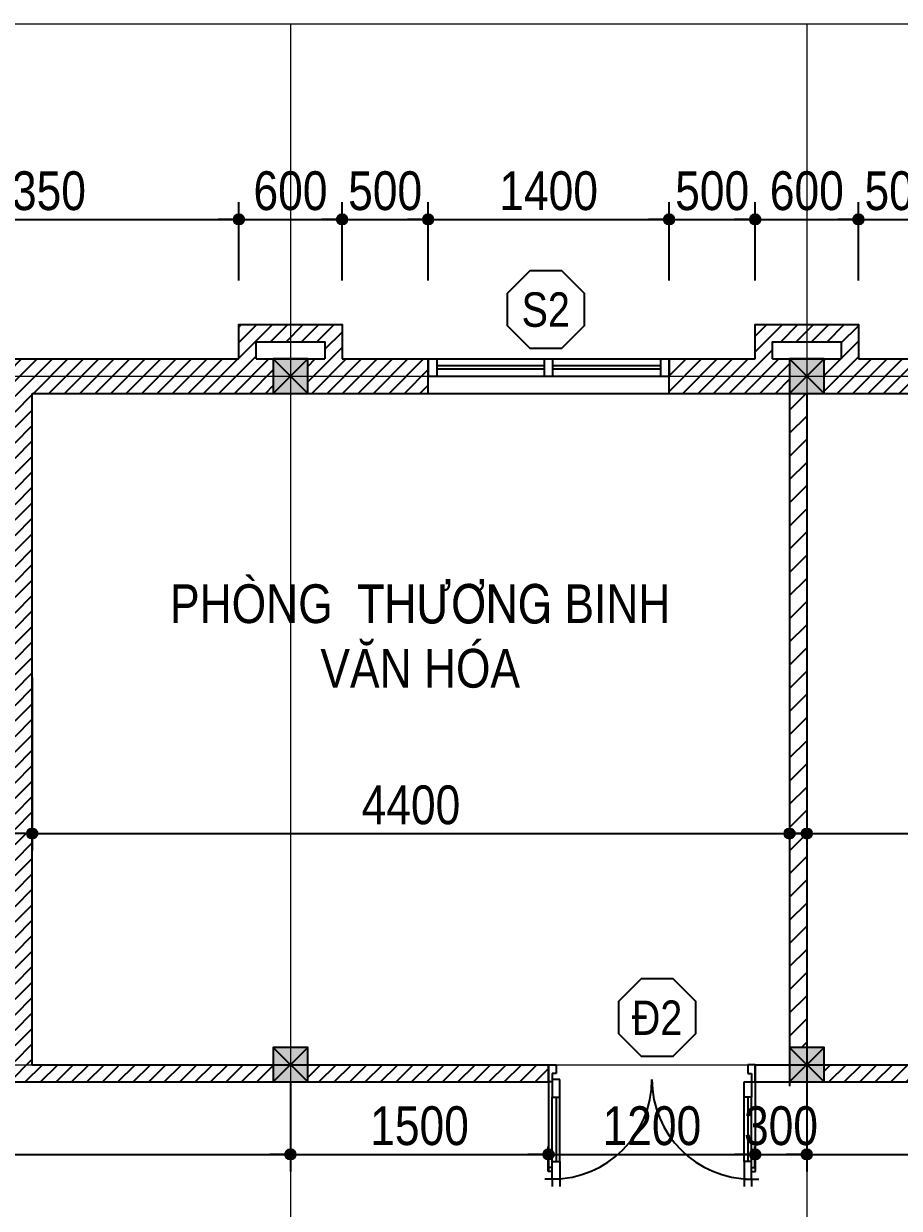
# Model space of a CAD drawing. Extents: x -79995 to 347433, y -157641 to 104789.
# Drawn here: x -8652 to -3564, y 44712 to 51593 of the extents above; entities that cross this region are included whole.
import ezdxf
from ezdxf.enums import TextEntityAlignment as Align

# ---------------------------------------------------------------- set-up
doc = ezdxf.new("R2010")
doc.units = 0
doc.linetypes.add('ACAD_ISO10W100', pattern=[18, 12, -3, 0, -3])
doc.layers.get('DEFPOINTS').update_dxf_attribs({"linetype": 'CONTINUOUS'})
for name, color, linetype in [('009', 251, 'CONTINUOUS'), ('DIM', 1, 'CONTINUOUS'), ('DOOR', 20, 'CONTINUOUS'), ('MEDIUM', 2, 'CONTINUOUS'), ('TAGS', 60, 'CONTINUOUS'), ('TEXT', 7, 'CONTINUOUS'), ('TUONG', 131, 'CONTINUOUS'), ('WALL', 4, 'CONTINUOUS')]:
    doc.layers.add(name, color=color, linetype=linetype)
doc.layers.add('TRUC', color=24, linetype='CONTINUOUS', lineweight=0)
doc.styles.add('1', font='', dxfattribs={"height": 250})
doc.styles.add('HEL-CONDENSE', font='')
doc.styles.add('VNI-HELVE-CONDENSEN', font='')
doc.styles.get('1').set_extended_font_data('VNI-Helve-Condense')
doc.styles.get('HEL-CONDENSE').set_extended_font_data('VNI-Helve-Condense')
doc.styles.get('VNI-HELVE-CONDENSEN').set_extended_font_data('VNI-Helve-Condense')
doc.dimstyles.new('D100', dxfattribs={"dimtxt": 225, "dimasz": 1.2, "dimexe": 100, "dimexo": 0, "dimgap": 50, "dimtad": 1, "dimdec": 0, "dimzin": 13, "dimdsep": 46, "dimtxsty": 'HEL-CONDENSE', "dimblk": 'D50', "dimcen": 0, "dimclrd": 1, "dimclre": 1, "dimclrt": 7, "dimadec": 0, "dimazin": 0, "dimtfac": 1, "dimtdec": 0, "dimtmove": 0, "dimatfit": 3, "dimldrblk": 'D50', "dimfxl": 1, "dimtolj": 1, "dimtzin": 13, "dimarcsym": 0})
pattern_1 = [(45, (-1312102.69, -334214.396), (-44.9012806, 44.9012806), [])]

# ---------------------------------------------------------------- blocks, each defined once
blk = doc.blocks.new('s11')
at = {"layer": 'DOOR'}
for p, q in [((0, 0), (0, -100)), ((1400, 0), (0, 0)), ((50, 0), (50, -100)), ((1350, 0), (1350, -100)), ((1400, 0), (1400, -100)), ((1400, -100), (0, -100))]:
    blk.add_line(p, q, dxfattribs=at)
at = {"layer": 'DOOR', "linetype": 'ByBlock', "lineweight": -2}
for p, q in [((675, -100), (675, 0)), ((725, -100), (725, 0))]:
    blk.add_line(p, q, dxfattribs=at)
at = {"layer": 'DOOR', "color": 251}
for p, q in [((50, -40), (675, -40)), ((50, -60), (675, -60)), ((725, -40), (1350, -40)), ((725, -60), (1350, -60))]:
    blk.add_line(p, q, dxfattribs=at)
blk = doc.blocks.new('KH-CUADI')
at = {"layer": 'TAGS'}
blk.add_lwpolyline([(-124.3, 300), (-300, 124.3), (-300, -124.3), (-124.3, -300), (124.3, -300), (300, -124.3), (300, 124.3), (124.3, 300)], close=True, dxfattribs=at)
at = {"layer": 'TAGS', "style": 'VNI-HELVE-CONDENSEN'}
blk.add_attdef('D', text='', height=300, dxfattribs=at).set_placement((0, 0), align=Align.MIDDLE)
blk = doc.blocks.new('A$C225A2996')
at = {"layer": 'WALL'}
blk.add_hatch(color=4, dxfattribs=at).paths.add_polyline_path([(531.4, 81.6), (731.4, 81.6), (731.4, 281.6), (531.4, 281.6)])
at = {"layer": 'WALL', "color": 4}
for p, q in [((531.4, 281.6), (731.4, 81.6)), ((531.4, 81.6), (731.4, 281.6))]:
    blk.add_line(p, q, dxfattribs=at)
blk.add_lwpolyline([(531.4, 81.6), (731.4, 81.6), (731.4, 281.6), (531.4, 281.6)], close=True, dxfattribs=at)
blk = doc.blocks.new('A$C48B57989')
at = {"layer": 'DOOR'}
for p, q in [((-446, 752.5), (-403.1, 752.5)), ((-446, 652.5), (-446, 752.5)), ((-403.1, 702.5), (-424.6, 702.5)), ((-424.6, 702.5), (-424.6, 652.5)), ((-403.1, 752.5), (-403.1, 702.5)), ((711.1, 752.5), (711.1, 702.5)), ((754, 752.5), (711.1, 752.5)), ((711.1, 702.5), (732.6, 702.5)), ((732.6, 702.5), (732.6, 652.5)), ((754, 652.5), (754, 752.5)), ((-424.6, 652.5), (-446, 652.5)), ((-381.7, 666.8), (-424.6, 666.8)), ((-424.6, 666.8), (-424.6, 563.9)), ((-381.7, 563.9), (-381.7, 666.8)), ((689.7, 563.9), (689.7, 652.5)), ((689.7, 652.5), (732.6, 652.5)), ((732.6, 652.5), (754, 652.5)), ((732.6, 652.5), (732.6, 563.9)), ((-424.6, 563.9), (-381.7, 563.9)), ((-424.6, 171.4), (-424.6, 563.9)), ((-403.1, 563.9), (-403.1, 191)), ((-381.7, 191), (-381.7, 563.9)), ((689.7, 191), (689.7, 563.9)), ((732.6, 563.9), (689.7, 563.9)), ((711.1, 563.9), (711.1, 191)), ((732.6, 171.4), (732.6, 563.9)), ((-448.8, 131.8), (-448.8, 277.2)), ((-443.9, 277.2), (-448.8, 277.2)), ((-443.9, 156), (-443.9, 277.2)), ((752, 156), (752, 277.2)), ((752, 277.2), (756.8, 277.2)), ((756.8, 131.8), (756.8, 277.2)), ((-424.6, 156), (-443.9, 156)), ((-424.6, 191), (-381.7, 191)), ((-424.6, 88.2), (-424.6, 191)), ((-424.6, 131.8), (-424.6, 156)), ((-381.7, 191), (-381.7, 88.2)), ((732.6, 191), (689.7, 191)), ((689.7, 191), (689.7, 88.2)), ((732.6, 88.2), (732.6, 191)), ((732.6, 131.8), (732.6, 156)), ((732.6, 156), (752, 156)), ((-424.6, 88.2), (-467.4, 88.2)), ((-424.6, 131.8), (-448.8, 131.8)), ((-424.6, 88.2), (-424.6, 45.3)), ((-381.7, 88.2), (-424.6, 88.2)), ((-381.7, 88.2), (-381.7, 45.3)), ((689.7, 88.2), (689.7, 45.3)), ((689.7, 88.2), (732.6, 88.2)), ((732.6, 131.8), (756.8, 131.8)), ((732.6, 88.2), (732.6, 45.3)), ((732.6, 88.2), (775.4, 88.2))]:
    blk.add_line(p, q, dxfattribs=at)
at = {"layer": 'DOOR', "color": 251}
for centre, major_axis, start_param, end_param in [((-424.6, 666.8), (409.1, 409.1), 3.926991, 5.497787), ((732.6, 666.8), (-409.1, 409.1), 0.785398, 2.356194)]:
    blk.add_ellipse(centre, major_axis=major_axis, ratio=1, start_param=start_param, end_param=end_param, dxfattribs=at)
blk = doc.blocks.new('D50')
at = {"layer": 'DIM'}
blk.add_hatch(color=256, dxfattribs=at).paths.add_polyline_path([(25, 0, 1), (-25, 0, 1)])
blk.add_line((25, 0), (100, 0), dxfattribs=at)
blk.add_circle((0, 0), 25, dxfattribs=at)
blk = doc.blocks.new('*D180')
at = {"layer": 'DEFPOINTS', "color": 0, "transparency": 16777216}
for p in [(-7401.5, 50456.8), (-9751.5, 50101.4), (-7401.5, 50101.4)]:
    blk.add_point(p, dxfattribs=at)
at = {"layer": 'DIM', "color": 1, "lineweight": -2, "transparency": 16777216}
for p, q in [((-9751.5, 50101.4), (-9751.5, 50556.8)), ((-7401.5, 50101.4), (-7401.5, 50556.8)), ((-9750.3, 50456.8), (-7402.7, 50456.8))]:
    blk.add_line(p, q, dxfattribs=at)
at = {"layer": 'DIM', "color": 1, "lineweight": -2, "transparency": 16777216, "xscale": 1.199999999999999, "yscale": 1.199999999999999, "zscale": 1.199999999999999, "rotation": 180}
blk.add_blockref('D50', (-9751.5, 50456.8), dxfattribs=at)
at = {"layer": 'DIM', "color": 1, "lineweight": -2, "transparency": 16777216, "xscale": 1.199999999999999, "yscale": 1.199999999999999, "zscale": 1.199999999999999}
blk.add_blockref('D50', (-7401.5, 50456.8), dxfattribs=at)
at = {"layer": 'DIM', "color": 7, "transparency": 16777216, "insert": (-8576.5, 50621.7), "char_height": 225, "attachment_point": 5, "style": 'HEL-CONDENSE'}
blk.add_mtext('\\A1;2350', dxfattribs=at)
blk = doc.blocks.new('*D181')
at = {"layer": 'DEFPOINTS', "color": 0, "transparency": 16777216}
for p in [(-6801.5, 50456.8), (-7401.5, 50101.4), (-6801.5, 50101.4)]:
    blk.add_point(p, dxfattribs=at)
at = {"layer": 'DIM', "color": 1, "lineweight": -2, "transparency": 16777216}
for p, q in [((-7401.5, 50101.4), (-7401.5, 50556.8)), ((-6801.5, 50101.4), (-6801.5, 50556.8)), ((-7400.3, 50456.8), (-6802.7, 50456.8))]:
    blk.add_line(p, q, dxfattribs=at)
at = {"layer": 'DIM', "color": 1, "lineweight": -2, "transparency": 16777216, "xscale": 1.199999999999999, "yscale": 1.199999999999999, "zscale": 1.199999999999999, "rotation": 180}
blk.add_blockref('D50', (-7401.5, 50456.8), dxfattribs=at)
at = {"layer": 'DIM', "color": 1, "lineweight": -2, "transparency": 16777216, "xscale": 1.199999999999999, "yscale": 1.199999999999999, "zscale": 1.199999999999999}
blk.add_blockref('D50', (-6801.5, 50456.8), dxfattribs=at)
at = {"layer": 'DIM', "color": 7, "transparency": 16777216, "insert": (-7101.5, 50621.7), "char_height": 225, "attachment_point": 5, "style": 'HEL-CONDENSE'}
blk.add_mtext('\\A1;600', dxfattribs=at)
blk = doc.blocks.new('*D182')
at = {"layer": 'DEFPOINTS', "color": 0, "transparency": 16777216}
for p in [(-6301.5, 50456.8), (-6801.5, 50101.4), (-6301.5, 50101.4)]:
    blk.add_point(p, dxfattribs=at)
at = {"layer": 'DIM', "color": 1, "lineweight": -2, "transparency": 16777216}
for p, q in [((-6801.5, 50101.4), (-6801.5, 50556.8)), ((-6301.5, 50101.4), (-6301.5, 50556.8)), ((-6800.3, 50456.8), (-6302.7, 50456.8))]:
    blk.add_line(p, q, dxfattribs=at)
at = {"layer": 'DIM', "color": 1, "lineweight": -2, "transparency": 16777216, "xscale": 1.199999999999999, "yscale": 1.199999999999999, "zscale": 1.199999999999999, "rotation": 180}
blk.add_blockref('D50', (-6801.5, 50456.8), dxfattribs=at)
at = {"layer": 'DIM', "color": 1, "lineweight": -2, "transparency": 16777216, "xscale": 1.199999999999999, "yscale": 1.199999999999999, "zscale": 1.199999999999999}
blk.add_blockref('D50', (-6301.5, 50456.8), dxfattribs=at)
at = {"layer": 'DIM', "color": 7, "transparency": 16777216, "insert": (-6551.5, 50621.7), "char_height": 225, "attachment_point": 5, "style": 'HEL-CONDENSE'}
blk.add_mtext('\\A1;500', dxfattribs=at)
blk = doc.blocks.new('*D183')
at = {"layer": 'DEFPOINTS', "color": 0, "transparency": 16777216}
for p in [(-3801.5, 50456.8), (-4401.5, 50101.4), (-3801.5, 50101.4)]:
    blk.add_point(p, dxfattribs=at)
at = {"layer": 'DIM', "color": 1, "lineweight": -2, "transparency": 16777216}
for p, q in [((-4401.5, 50101.4), (-4401.5, 50556.8)), ((-3801.5, 50101.4), (-3801.5, 50556.8)), ((-4400.3, 50456.8), (-3802.7, 50456.8))]:
    blk.add_line(p, q, dxfattribs=at)
at = {"layer": 'DIM', "color": 1, "lineweight": -2, "transparency": 16777216, "xscale": 1.199999999999999, "yscale": 1.199999999999999, "zscale": 1.199999999999999, "rotation": 180}
blk.add_blockref('D50', (-4401.5, 50456.8), dxfattribs=at)
at = {"layer": 'DIM', "color": 1, "lineweight": -2, "transparency": 16777216, "xscale": 1.199999999999999, "yscale": 1.199999999999999, "zscale": 1.199999999999999}
blk.add_blockref('D50', (-3801.5, 50456.8), dxfattribs=at)
at = {"layer": 'DIM', "color": 7, "transparency": 16777216, "insert": (-4101.5, 50621.7), "char_height": 225, "attachment_point": 5, "style": 'HEL-CONDENSE'}
blk.add_mtext('\\A1;600', dxfattribs=at)
blk = doc.blocks.new('*D184')
at = {"layer": 'DEFPOINTS', "color": 0, "transparency": 16777216}
for p in [(-3301.5, 50456.8), (-3801.5, 50101.4), (-3301.5, 50101.4)]:
    blk.add_point(p, dxfattribs=at)
at = {"layer": 'DIM', "color": 1, "lineweight": -2, "transparency": 16777216}
for p, q in [((-3801.5, 50101.4), (-3801.5, 50556.8)), ((-3301.5, 50101.4), (-3301.5, 50556.8)), ((-3800.3, 50456.8), (-3302.7, 50456.8))]:
    blk.add_line(p, q, dxfattribs=at)
at = {"layer": 'DIM', "color": 1, "lineweight": -2, "transparency": 16777216, "xscale": 1.199999999999999, "yscale": 1.199999999999999, "zscale": 1.199999999999999, "rotation": 180}
blk.add_blockref('D50', (-3801.5, 50456.8), dxfattribs=at)
at = {"layer": 'DIM', "color": 1, "lineweight": -2, "transparency": 16777216, "xscale": 1.199999999999999, "yscale": 1.199999999999999, "zscale": 1.199999999999999}
blk.add_blockref('D50', (-3301.5, 50456.8), dxfattribs=at)
at = {"layer": 'DIM', "color": 7, "transparency": 16777216, "insert": (-3551.5, 50621.7), "char_height": 225, "attachment_point": 5, "style": 'HEL-CONDENSE'}
blk.add_mtext('\\A1;500', dxfattribs=at)
blk = doc.blocks.new('*D309')
at = {"layer": 'DEFPOINTS', "color": 0, "linetype": 'Continuous', "transparency": 16777216}
for p in [(-10901.5, 45446.2), (-7101.5, 45446.2), (-7101.5, 45025.6)]:
    blk.add_point(p, dxfattribs=at)
at = {"layer": 'DIM', "color": 1, "linetype": 'Continuous', "lineweight": -2, "transparency": 16777216}
for p, q in [((-10901.5, 45446.2), (-10901.5, 44925.6)), ((-7101.5, 45446.2), (-7101.5, 44925.6)), ((-10900.3, 45025.6), (-7102.7, 45025.6))]:
    blk.add_line(p, q, dxfattribs=at)
at = {"layer": 'DIM', "color": 1, "linetype": 'Continuous', "lineweight": -2, "transparency": 16777216, "xscale": 1.199999999999999, "yscale": 1.199999999999999, "zscale": 1.199999999999999, "rotation": 180}
blk.add_blockref('D50', (-10901.5, 45025.6), dxfattribs=at)
at = {"layer": 'DIM', "color": 1, "linetype": 'Continuous', "lineweight": -2, "transparency": 16777216, "xscale": 1.199999999999999, "yscale": 1.199999999999999, "zscale": 1.199999999999999}
blk.add_blockref('D50', (-7101.5, 45025.6), dxfattribs=at)
at = {"layer": 'DIM', "color": 7, "linetype": 'Continuous', "transparency": 16777216, "insert": (-9001.5, 45190.5), "char_height": 225, "attachment_point": 5, "style": 'HEL-CONDENSE'}
blk.add_mtext('\\A1;3800', dxfattribs=at)
blk = doc.blocks.new('*D310')
at = {"layer": 'DEFPOINTS', "color": 0, "linetype": 'Continuous', "transparency": 16777216}
for p in [(-7101.5, 45446.2), (-5601.5, 45446.2), (-5601.5, 45025.6)]:
    blk.add_point(p, dxfattribs=at)
at = {"layer": 'DIM', "color": 1, "linetype": 'Continuous', "lineweight": -2, "transparency": 16777216}
for p, q in [((-7101.5, 45446.2), (-7101.5, 44925.6)), ((-5601.5, 45446.2), (-5601.5, 44925.6)), ((-7100.3, 45025.6), (-5602.7, 45025.6))]:
    blk.add_line(p, q, dxfattribs=at)
at = {"layer": 'DIM', "color": 1, "linetype": 'Continuous', "lineweight": -2, "transparency": 16777216, "xscale": 1.199999999999999, "yscale": 1.199999999999999, "zscale": 1.199999999999999, "rotation": 180}
blk.add_blockref('D50', (-7101.5, 45025.6), dxfattribs=at)
at = {"layer": 'DIM', "color": 1, "linetype": 'Continuous', "lineweight": -2, "transparency": 16777216, "xscale": 1.199999999999999, "yscale": 1.199999999999999, "zscale": 1.199999999999999}
blk.add_blockref('D50', (-5601.5, 45025.6), dxfattribs=at)
at = {"layer": 'DIM', "color": 7, "linetype": 'Continuous', "transparency": 16777216, "insert": (-6351.5, 45190.5), "char_height": 225, "attachment_point": 5, "style": 'HEL-CONDENSE'}
blk.add_mtext('\\A1;1500', dxfattribs=at)
blk = doc.blocks.new('*D311')
at = {"layer": 'DEFPOINTS', "color": 0, "linetype": 'Continuous', "transparency": 16777216}
for p in [(-5601.5, 45446.2), (-4401.5, 45446.2), (-4401.5, 45025.6)]:
    blk.add_point(p, dxfattribs=at)
at = {"layer": 'DIM', "color": 1, "linetype": 'Continuous', "lineweight": -2, "transparency": 16777216}
for p, q in [((-5601.5, 45446.2), (-5601.5, 44925.6)), ((-4401.5, 45446.2), (-4401.5, 44925.6)), ((-5600.3, 45025.6), (-4402.7, 45025.6))]:
    blk.add_line(p, q, dxfattribs=at)
at = {"layer": 'DIM', "color": 1, "linetype": 'Continuous', "lineweight": -2, "transparency": 16777216, "xscale": 1.199999999999999, "yscale": 1.199999999999999, "zscale": 1.199999999999999, "rotation": 180}
blk.add_blockref('D50', (-5601.5, 45025.6), dxfattribs=at)
at = {"layer": 'DIM', "color": 1, "linetype": 'Continuous', "lineweight": -2, "transparency": 16777216, "xscale": 1.199999999999999, "yscale": 1.199999999999999, "zscale": 1.199999999999999}
blk.add_blockref('D50', (-4401.5, 45025.6), dxfattribs=at)
at = {"layer": 'DIM', "color": 7, "linetype": 'Continuous', "transparency": 16777216, "insert": (-5001.5, 45190.5), "char_height": 225, "attachment_point": 5, "style": 'HEL-CONDENSE'}
blk.add_mtext('\\A1;1200', dxfattribs=at)
blk = doc.blocks.new('*D312')
at = {"layer": 'DEFPOINTS', "color": 0, "linetype": 'Continuous', "transparency": 16777216}
for p in [(-4401.5, 45446.2), (-4101.5, 45446.2), (-4101.5, 45025.6)]:
    blk.add_point(p, dxfattribs=at)
at = {"layer": 'DIM', "color": 1, "linetype": 'Continuous', "lineweight": -2, "transparency": 16777216}
for p, q in [((-4401.5, 45446.2), (-4401.5, 44925.6)), ((-4101.5, 45446.2), (-4101.5, 44925.6)), ((-4400.3, 45025.6), (-4102.7, 45025.6))]:
    blk.add_line(p, q, dxfattribs=at)
at = {"layer": 'DIM', "color": 1, "linetype": 'Continuous', "lineweight": -2, "transparency": 16777216, "xscale": 1.199999999999999, "yscale": 1.199999999999999, "zscale": 1.199999999999999, "rotation": 180}
blk.add_blockref('D50', (-4401.5, 45025.6), dxfattribs=at)
at = {"layer": 'DIM', "color": 1, "linetype": 'Continuous', "lineweight": -2, "transparency": 16777216, "xscale": 1.199999999999999, "yscale": 1.199999999999999, "zscale": 1.199999999999999}
blk.add_blockref('D50', (-4101.5, 45025.6), dxfattribs=at)
at = {"layer": 'DIM', "color": 7, "linetype": 'Continuous', "transparency": 16777216, "insert": (-4251.5, 45190.5), "char_height": 225, "attachment_point": 5, "style": 'HEL-CONDENSE'}
blk.add_mtext('\\A1;300', dxfattribs=at)
blk = doc.blocks.new('*D313')
at = {"layer": 'DEFPOINTS', "color": 0, "linetype": 'Continuous', "transparency": 16777216}
for p in [(-4101.5, 45446.2), (-301.5, 45446.2), (-301.5, 45025.6)]:
    blk.add_point(p, dxfattribs=at)
at = {"layer": 'DIM', "color": 1, "linetype": 'Continuous', "lineweight": -2, "transparency": 16777216}
for p, q in [((-4101.5, 45446.2), (-4101.5, 44925.6)), ((-301.5, 45446.2), (-301.5, 44925.6)), ((-4100.3, 45025.6), (-302.7, 45025.6))]:
    blk.add_line(p, q, dxfattribs=at)
at = {"layer": 'DIM', "color": 1, "linetype": 'Continuous', "lineweight": -2, "transparency": 16777216, "xscale": 1.199999999999999, "yscale": 1.199999999999999, "zscale": 1.199999999999999, "rotation": 180}
blk.add_blockref('D50', (-4101.5, 45025.6), dxfattribs=at)
at = {"layer": 'DIM', "color": 1, "linetype": 'Continuous', "lineweight": -2, "transparency": 16777216, "xscale": 1.199999999999999, "yscale": 1.199999999999999, "zscale": 1.199999999999999}
blk.add_blockref('D50', (-301.5, 45025.6), dxfattribs=at)
at = {"layer": 'DIM', "color": 7, "linetype": 'Continuous', "transparency": 16777216, "insert": (-2201.5, 45190.5), "char_height": 225, "attachment_point": 5, "style": 'HEL-CONDENSE'}
blk.add_mtext('\\A1;3800', dxfattribs=at)
blk = doc.blocks.new('*D357')
at = {"layer": 'DEFPOINTS', "color": 0, "transparency": 16777216}
for p in [(-4901.5, 50456.8), (-6301.5, 50101.4), (-4901.5, 50101.4)]:
    blk.add_point(p, dxfattribs=at)
at = {"layer": 'DIM', "color": 1, "lineweight": -2, "transparency": 16777216}
for p, q in [((-6301.5, 50101.4), (-6301.5, 50556.8)), ((-4901.5, 50101.4), (-4901.5, 50556.8)), ((-6300.3, 50456.8), (-4902.7, 50456.8))]:
    blk.add_line(p, q, dxfattribs=at)
at = {"layer": 'DIM', "color": 1, "lineweight": -2, "transparency": 16777216, "xscale": 1.199999999999999, "yscale": 1.199999999999999, "zscale": 1.199999999999999, "rotation": 180}
blk.add_blockref('D50', (-6301.5, 50456.8), dxfattribs=at)
at = {"layer": 'DIM', "color": 1, "lineweight": -2, "transparency": 16777216, "xscale": 1.199999999999999, "yscale": 1.199999999999999, "zscale": 1.199999999999999}
blk.add_blockref('D50', (-4901.5, 50456.8), dxfattribs=at)
at = {"layer": 'DIM', "color": 7, "transparency": 16777216, "insert": (-5601.5, 50621.7), "char_height": 225, "attachment_point": 5, "style": 'HEL-CONDENSE'}
blk.add_mtext('\\A1;1400', dxfattribs=at)
blk = doc.blocks.new('*D358')
at = {"layer": 'DEFPOINTS', "color": 0, "transparency": 16777216}
for p in [(-4401.5, 50456.8), (-4901.5, 50101.4), (-4401.5, 50101.4)]:
    blk.add_point(p, dxfattribs=at)
at = {"layer": 'DIM', "color": 1, "lineweight": -2, "transparency": 16777216}
for p, q in [((-4901.5, 50101.4), (-4901.5, 50556.8)), ((-4401.5, 50101.4), (-4401.5, 50556.8)), ((-4900.3, 50456.8), (-4402.7, 50456.8))]:
    blk.add_line(p, q, dxfattribs=at)
at = {"layer": 'DIM', "color": 1, "lineweight": -2, "transparency": 16777216, "xscale": 1.199999999999999, "yscale": 1.199999999999999, "zscale": 1.199999999999999, "rotation": 180}
blk.add_blockref('D50', (-4901.5, 50456.8), dxfattribs=at)
at = {"layer": 'DIM', "color": 1, "lineweight": -2, "transparency": 16777216, "xscale": 1.199999999999999, "yscale": 1.199999999999999, "zscale": 1.199999999999999}
blk.add_blockref('D50', (-4401.5, 50456.8), dxfattribs=at)
at = {"layer": 'DIM', "color": 7, "transparency": 16777216, "insert": (-4651.5, 50621.7), "char_height": 225, "attachment_point": 5, "style": 'HEL-CONDENSE'}
blk.add_mtext('\\A1;500', dxfattribs=at)
blk = doc.blocks.new('*D369')
at = {"layer": 'DEFPOINTS', "color": 0, "transparency": 16777216}
for p in [(-4101.5, 47737.6), (1398.5, 47304), (1398.5, 46889.3)]:
    blk.add_point(p, dxfattribs=at)
at = {"layer": 'DIM', "color": 1, "lineweight": -2, "transparency": 16777216}
for p, q in [((-4101.5, 47737.6), (-4101.5, 46789.3)), ((1398.5, 47304), (1398.5, 46789.3)), ((-4100.3, 46889.3), (1397.3, 46889.3))]:
    blk.add_line(p, q, dxfattribs=at)
at = {"layer": 'DIM', "color": 1, "lineweight": -2, "transparency": 16777216, "xscale": 1.199999999999999, "yscale": 1.199999999999999, "zscale": 1.199999999999999, "rotation": 180}
blk.add_blockref('D50', (-4101.5, 46889.3), dxfattribs=at)
at = {"layer": 'DIM', "color": 1, "lineweight": -2, "transparency": 16777216, "xscale": 1.199999999999999, "yscale": 1.199999999999999, "zscale": 1.199999999999999}
blk.add_blockref('D50', (1398.5, 46889.3), dxfattribs=at)
at = {"layer": 'DIM', "color": 7, "transparency": 16777216, "insert": (-1351.5, 47054.2), "char_height": 225, "attachment_point": 5, "style": 'HEL-CONDENSE'}
blk.add_mtext('\\A1;5500', dxfattribs=at)
blk = doc.blocks.new('*D375')
at = {"layer": 'DEFPOINTS', "color": 0, "transparency": 16777216}
for p in [(-8601.5, 47795.4), (-4201.5, 47356.3), (-4201.5, 46889.3)]:
    blk.add_point(p, dxfattribs=at)
at = {"layer": 'DIM', "color": 1, "lineweight": -2, "transparency": 16777216}
for p, q in [((-8601.5, 47795.4), (-8601.5, 46789.3)), ((-4201.5, 47356.3), (-4201.5, 46789.3)), ((-8600.3, 46889.3), (-4202.7, 46889.3))]:
    blk.add_line(p, q, dxfattribs=at)
at = {"layer": 'DIM', "color": 1, "lineweight": -2, "transparency": 16777216, "xscale": 1.199999999999999, "yscale": 1.199999999999999, "zscale": 1.199999999999999, "rotation": 180}
blk.add_blockref('D50', (-8601.5, 46889.3), dxfattribs=at)
at = {"layer": 'DIM', "color": 1, "lineweight": -2, "transparency": 16777216, "xscale": 1.199999999999999, "yscale": 1.199999999999999, "zscale": 1.199999999999999}
blk.add_blockref('D50', (-4201.5, 46889.3), dxfattribs=at)
at = {"layer": 'DIM', "color": 7, "transparency": 16777216, "insert": (-6401.5, 47054.2), "char_height": 225, "attachment_point": 5, "style": 'HEL-CONDENSE'}
blk.add_mtext('\\A1;4400', dxfattribs=at)

msp = doc.modelspace()

# ---------------------------------------------------------------- hatches: boundary and pattern name
at = {"layer": '009'}
h = msp.add_hatch(dxfattribs=at)
h.set_pattern_fill('ANSI31', color=256, scale=20, style=0)
h.set_pattern_definition(pattern_1)
h.paths.add_polyline_path([(-12701.548, 49896.161), (-13451.548, 49896.161), (-13451.548, 49296.161), (-13201.548, 49296.161), (-13201.548, 47846.161), (-13001.548, 47846.161), (-13001.548, 47946.161), (-12801.548, 47946.161), (-12801.548, 48033.661), (-12801.548, 48046.161), (-13001.548, 48046.161), (-13001.548, 49196.161), (-12701.548, 49196.161), (-12701.548, 49546.161)])
h.paths.add_polyline_path([(-13351.548, 49796.161), (-12801.548, 49796.161), (-12801.548, 49646.161), (-13001.548, 49646.161), (-13001.548, 49446.161), (-12801.548, 49446.161), (-12801.548, 49296.161), (-13001.548, 49296.161), (-13001.548, 49446.161), (-13201.548, 49446.161), (-13201.548, 49421.161), (-13201.548, 49396.161), (-13351.548, 49396.161)], flags=16)
h.paths.add_polyline_path([(-13001.548, 46546.161), (-12901.548, 46546.161), (-12901.548, 46646.161), (-13001.548, 46646.161), (-13001.548, 47246.161), (-13201.548, 47246.161), (-13201.548, 45846.161), (-13451.548, 45846.161), (-13451.548, 45246.161), (-13201.548, 45246.161), (-13001.548, 45246.161), (-13001.548, 45446.161), (-13201.548, 45446.161), (-13201.548, 45346.161), (-13351.548, 45346.161), (-13351.548, 45746.161), (-13201.548, 45746.161), (-13201.548, 45646.161), (-13001.548, 45646.161), (-13001.548, 45846.161)])
h.paths.add_polyline_path([(-10801.548, 47946.161), (-10601.548, 47946.161), (-10601.548, 48033.661), (-10601.548, 48046.161), (-10801.548, 48046.161), (-10801.548, 49446.161), (-10576.548, 49446.161), (-9801.548, 49446.161), (-9801.548, 48046.161), (-9901.548, 48046.161), (-9901.548, 47946.161), (-9601.548, 47946.161), (-9601.548, 48033.661), (-9601.548, 48046.161), (-9701.548, 48046.161), (-9701.548, 49446.161), (-9501.548, 49446.161), (-9501.548, 49646.161), (-9751.548, 49646.161), (-9751.548, 49846.161), (-10351.548, 49846.161), (-10351.548, 49646.161), (-11101.548, 49646.161), (-11101.548, 49546.161), (-11101.548, 49446.161), (-10901.548, 49446.161), (-10901.548, 48046.161), (-11101.548, 48046.161), (-11101.548, 47946.161), (-10901.548, 47946.161), (-10901.548, 46646.161), (-12101.548, 46646.161), (-12101.548, 46546.161), (-10901.548, 46546.161), (-10901.548, 46446.161), (-10801.548, 46446.161)])
h.paths.add_polyline_path([(-10251.548, 49646.161), (-10251.548, 49746.161), (-9851.548, 49746.161), (-9851.548, 49646.161), (-9951.548, 49646.161)], flags=17)
h.paths.add_polyline_path([(-7201.548, 49646.161), (-7301.548, 49646.161), (-7301.548, 49746.161), (-6901.548, 49746.161), (-6901.548, 49646.161), (-7001.548, 49646.161), (-7001.548, 49446.161), (-6301.548, 49446.161), (-6301.548, 49646.161), (-6801.548, 49646.161), (-6801.548, 49846.161), (-7401.548, 49846.161), (-7401.548, 49646.161), (-8901.548, 49646.161), (-8901.548, 49546.161), (-8901.548, 49446.161), (-8701.548, 49446.161), (-8701.548, 48046.161), (-8901.548, 48046.161), (-8901.548, 47946.161), (-8701.548, 47946.161), (-8701.548, 45546.161), (-10801.548, 45546.161), (-10801.548, 45646.161), (-10901.548, 45646.161), (-10901.548, 45446.161), (-8701.548, 45446.161), (-7201.548, 45446.161), (-7201.548, 45546.161), (-8601.548, 45546.161), (-8601.548, 49446.161), (-7201.548, 49446.161)])
h.paths.add_polyline_path([(-5601.548, 45546.161), (-7001.548, 45546.161), (-7001.548, 45446.161), (-5601.548, 45446.161)])
h.paths.add_polyline_path([(-4201.548, 49646.161), (-4301.548, 49646.161), (-4301.548, 49746.161), (-3901.548, 49746.161), (-3901.548, 49646.161), (-4001.548, 49646.161), (-4001.548, 49446.161), (-3301.548, 49446.161), (-3301.548, 49646.161), (-3801.548, 49646.161), (-3801.548, 49846.161), (-4401.548, 49846.161), (-4401.548, 49646.161), (-4901.548, 49646.161), (-4901.548, 49446.161), (-4201.548, 49446.161)])
h = msp.add_hatch(dxfattribs=at)
h.set_pattern_fill('ANSI31', color=256, scale=20, style=0)
h.set_pattern_definition(pattern_1)
h.paths.add_polyline_path([(-4001.548, 45546.161), (-4001.548, 45446.161), (-301.548, 45446.161), (-301.548, 45546.161)])
h.paths.add_polyline_path([(898.452, 45546.161), (898.452, 45446.161), (1298.452, 45446.161), (1298.452, 45546.161)])
h.paths.add_polyline_path([(1498.452, 46933.617), (1398.452, 46885.16), (1398.452, 45646.161), (1498.452, 45646.161)])
h.paths.add_polyline_path([(1498.452, 49446.161), (1398.452, 49446.161), (1398.452, 46885.16), (1498.452, 46933.617)])
h.paths.add_polyline_path([(1698.452, 49646.161), (1698.452, 49846.161), (1098.452, 49846.161), (1098.452, 49646.161), (848.452, 49646.161), (848.452, 49446.161), (1298.452, 49446.161), (1298.452, 49646.161), (1198.452, 49646.161), (1198.452, 49746.161), (1598.452, 49746.161), (1598.452, 49646.161), (1498.452, 49646.161), (1498.452, 49446.161), (2048.452, 49446.161), (2048.452, 49646.161)])
h.paths.add_polyline_path([(-551.548, 49446.161), (-551.548, 49646.161), (-801.548, 49646.161), (-801.548, 49846.161), (-1401.548, 49846.161), (-1401.548, 49646.161), (-1901.548, 49646.161), (-1901.548, 49446.161)])
h.paths.add_polyline_path([(-901.548, 49646.161), (-901.548, 49746.161), (-1301.548, 49746.161), (-1301.548, 49646.161)], flags=17)
h.paths.add_polyline_path([(4748.452, 49646.161), (4748.452, 49446.161), (5298.452, 49446.161), (5298.452, 49646.161), (5198.452, 49646.161), (5198.452, 49746.161), (5598.452, 49746.161), (5598.452, 49646.161), (5498.452, 49646.161), (5498.452, 49446.161), (5948.452, 49446.161), (5948.452, 49646.161), (5698.452, 49646.161), (5698.452, 49846.161), (5098.452, 49846.161), (5098.452, 49646.161)])
h.paths.add_polyline_path([(5298.452, 45646.161), (5398.452, 45646.161), (5398.452, 49446.161), (5298.452, 49446.161)])
h.paths.add_polyline_path([(5498.452, 45546.161), (5498.452, 45446.161), (5898.452, 45446.161), (5898.452, 45546.161)])
h.paths.add_polyline_path([(10798.452, 45446.161), (10798.452, 45546.161), (7098.452, 45546.161), (7098.452, 45446.161)])
h.paths.add_polyline_path([(8198.452, 49646.161), (8198.452, 49846.161), (7598.452, 49846.161), (7598.452, 49646.161), (7348.452, 49646.161), (7348.452, 49446.161), (8698.452, 49446.161), (8698.452, 49646.161)])
h.paths.add_polyline_path([(8098.452, 49646.161), (8098.452, 49746.161), (7698.452, 49746.161), (7698.452, 49646.161)], flags=17)
h.paths.add_polyline_path([(11698.452, 49446.161), (11698.452, 49646.161), (11198.452, 49646.161), (11198.452, 49846.161), (10598.452, 49846.161), (10598.452, 49646.161), (10098.452, 49646.161), (10098.452, 49446.161), (10798.452, 49446.161), (10798.452, 49646.161), (10698.452, 49646.161), (10698.452, 49746.161), (11098.452, 49746.161), (11098.452, 49646.161), (10998.452, 49646.161), (10998.452, 49446.161)])
h.paths.add_polyline_path([(6498.452, 43646.161), (6498.452, 43546.161), (8098.452, 43546.161), (8098.452, 39646.161), (7448.452, 39646.161), (7448.452, 39446.161), (7598.452, 39446.161), (7598.452, 39246.161), (8198.452, 39246.161), (8198.452, 39446.161), (8698.452, 39446.161), (8698.452, 39646.161), (8198.452, 39646.161), (8198.452, 43546.161), (8298.452, 43546.161), (8298.452, 43646.161)])
h.paths.add_polyline_path([(8098.452, 39446.161), (7698.452, 39446.161), (7698.452, 39346.161), (8098.452, 39346.161)], flags=17)
h.paths.add_polyline_path([(5398.452, 43446.161), (5298.452, 43446.161), (5298.452, 39646.161), (5398.452, 39646.161)])
h.paths.add_polyline_path([(1498.452, 39646.161), (1498.452, 39446.161), (1898.452, 39446.161), (1898.452, 39646.161)])
h.paths.add_polyline_path([(748.452, 39646.161), (748.452, 39446.161), (898.452, 39446.161), (898.452, 39246.161), (1498.452, 39246.161), (1498.452, 39446.161), (1398.452, 39446.161), (1398.452, 39346.161), (998.452, 39346.161), (998.452, 39446.161), (1298.452, 39446.161), (1298.452, 39646.161)])
h.paths.add_polyline_path([(10104.524, 45230.811), (10104.524, 45761.511), (10446.824, 45761.511), (10446.824, 45230.811)], flags=9)
h = msp.add_hatch(dxfattribs=at)
h.set_pattern_fill('ANSI31', color=256, scale=30, style=0)
h.set_pattern_definition([(45, (-1312102.69, -334214.4), (-67.351921, 67.351921), [])])
h.paths.add_polyline_path([(-4101.548, 49446.161), (-4201.548, 49446.161), (-4201.548, 45646.161), (-4101.548, 45646.161)])

# ---------------------------------------------------------------- linework, layer by layer
at = {"layer": 'MEDIUM'}
msp.add_line((-6301.548, 49446.161), (-4901.548, 49446.161), dxfattribs=at)
at = {"layer": 'TRUC', "linetype": 'ACAD_ISO10W100', "ltscale": 0.2}
msp.add_lwpolyline([(-15555.532, 51593.418), (22214.78, 51593.418), (22214.78, 30516.389), (-15555.532, 30516.389)], close=True, dxfattribs=at)
for points in [[(-7101.548, 51593.418), (-7101.548, 30516.389)], [(-7101.548, 51593.418), (-7101.548, 30516.389)], [(-4101.548, 51593.418), (-4101.548, 30516.389)], [(-15555.532, 49546.161), (22214.78, 49546.161)], [(-15555.532, 45546.161), (22214.78, 45546.161)]]:
    msp.add_lwpolyline(points, dxfattribs=at)
at = {"layer": 'TUONG'}
for p, q in [((-6301.548, 49446.161), (-6301.548, 49646.161)), ((-4901.548, 49446.161), (-4901.548, 49646.161)), ((-8601.548, 45546.161), (-8601.548, 49446.161)), ((-5601.548, 45546.161), (-5601.548, 45446.161)), ((-4401.548, 45546.161), (-4401.548, 45446.161))]:
    msp.add_line(p, q, dxfattribs=at)
for points in [[(-7401.548, 49646.161), (-7401.548, 49846.161), (-6801.548, 49846.161), (-6801.548, 49646.161)], [(-4401.548, 49646.161), (-4401.548, 49846.161), (-3801.548, 49846.161), (-3801.548, 49646.161)], [(-7301.548, 49646.161), (-7301.548, 49746.161), (-6901.548, 49746.161), (-6901.548, 49646.161)], [(-4301.548, 49646.161), (-4301.548, 49746.161), (-3901.548, 49746.161), (-3901.548, 49646.161)], [(-8901.548, 49646.161), (-7401.548, 49646.161)], [(-7301.548, 49646.161), (-6901.548, 49646.161)], [(-6801.548, 49646.161), (-6301.548, 49646.161)], [(-4901.548, 49646.161), (-4401.548, 49646.161)], [(-4301.548, 49646.161), (-3901.548, 49646.161)], [(-3801.548, 49646.161), (-3301.548, 49646.161)], [(-8601.548, 49446.161), (-6301.548, 49446.161)], [(-4901.548, 49446.161), (-3301.548, 49446.161)], [(-4201.548, 49446.161), (-4201.548, 45421.161)], [(-4101.548, 49446.161), (-4101.548, 45421.161)], [(-8601.548, 45546.161), (-5601.548, 45546.161)], [(-4401.548, 45546.161), (-301.548, 45546.161)], [(-8701.548, 45446.161), (-5601.548, 45446.161)], [(-4401.548, 45446.161), (-301.548, 45446.161)]]:
    msp.add_lwpolyline(points, dxfattribs=at)

# ---------------------------------------------------------------- block references
at = {"layer": 'DOOR', "xscale": -1}
msp.add_blockref('s11', (-4901.548, 49646.161), dxfattribs=at)
at = {"layer": 'DOOR'}
msp.add_blockref('A$C48B57989', (-5155.555, 44793.688), dxfattribs=at)
at = {"layer": 'TAGS', "linetype": 'Continuous'}
ref = msp.add_blockref('KH-CUADI', (-5618.417, 49932.798), dxfattribs=dict(at, xscale=0.75, yscale=0.75, zscale=0.75, rotation=180))
ref.add_attrib('D', 'S2', dxfattribs={"color": 7, "height": 200, "style": 'VNI-HELVE-CONDENSEN'}).set_placement((-5618.417, 49932.798), align=Align.MIDDLE)
ref = msp.add_blockref('KH-CUADI', (-4971.577, 45820.745), dxfattribs=dict(at, xscale=0.75, yscale=0.75, zscale=0.75, rotation=180))
ref.add_attrib('D', 'Ñ2', dxfattribs={"color": 7, "height": 200, "style": 'VNI-HELVE-CONDENSEN'}).set_placement((-4971.577, 45820.745), align=Align.MIDDLE)
at = {"layer": 'TUONG', "color": 4}
for p in [(-7732.938, 49364.528), (-4732.938, 49364.528), (-7732.938, 45364.528), (-4732.938, 45364.528)]:
    msp.add_blockref('A$C225A2996', p, dxfattribs=at)

# ---------------------------------------------------------------- texts
at = {"layer": 'TEXT', "insert": (-6347.642, 48336.733), "char_height": 225, "attachment_point": 2, "style": '1'}
msp.add_mtext('PHOØNG  THÖÔNG BINH\\PVAÊN HOÙA', dxfattribs=at)

# ---------------------------------------------------------------- dimensions: what is measured, and where the dimension line sits
at = {"layer": 'DIM'}
for base, p1, p2, picture, middle in [((-7401.548, 50456.769), (-9751.548, 50101.413), (-7401.548, 50101.413), '*D180', (-8576.548, 50621.669)), ((-6801.548, 50456.769), (-7401.548, 50101.413), (-6801.548, 50101.413), '*D181', (-7101.548, 50621.669)), ((-3801.548, 50456.769), (-4401.548, 50101.413), (-3801.548, 50101.413), '*D183', (-4101.548, 50621.669)), ((-4201.548, 46889.259), (-8601.548, 47795.396), (-4201.548, 47356.331), '*D375', (-6401.548, 47054.159)), ((1398.452, 46889.259), (-4101.548, 47737.629), (1398.452, 47304.039), '*D369', (-1351.548, 47054.159))]:
    dim = msp.add_linear_dim(base=base, p1=p1, p2=p2, dimstyle='D100', override={"dimtmove": 1}, dxfattribs=at)
    dim.commit()
    dim.dimension.update_dxf_attribs({"geometry": picture, "text_midpoint": middle})
for base, p1, p2, picture, middle in [((-6301.548, 50456.769), (-6801.548, 50101.413), (-6301.548, 50101.413), '*D182', (-6551.548, 50456.769)), ((-3301.548, 50456.769), (-3801.548, 50101.413), (-3301.548, 50101.413), '*D184', (-3551.548, 50456.769))]:
    dim = msp.add_linear_dim(base=base, p1=p1, p2=p2, dimstyle='D100', override={"dimtmove": 1}, dxfattribs=at)
    dim.commit()
    dim.dimension.update_dxf_attribs({"geometry": picture, "text_midpoint": middle, "dimtype": 160})
dim = msp.add_linear_dim(base=(-4901.548, 50456.769), p1=(-6301.548, 50101.413), p2=(-4901.548, 50101.413), dimstyle='D100', dxfattribs=at)
dim.commit()
dim.dimension.update_dxf_attribs({"geometry": '*D357', "text_midpoint": (-5601.548, 50621.669)})
dim = msp.add_linear_dim(base=(-4401.548, 50456.769), p1=(-4901.548, 50101.413), p2=(-4401.548, 50101.413), dimstyle='D100', dxfattribs=at)
dim.commit()
dim.dimension.update_dxf_attribs({"geometry": '*D358', "text_midpoint": (-4651.548, 50456.769), "dimtype": 160})
at = {"layer": 'DIM', "linetype": 'Continuous'}
for base, p1, p2, picture, middle in [((-7101.548, 45025.631), (-10901.548, 45446.161), (-7101.548, 45446.161), '*D309', (-9001.548, 45190.531)), ((-5601.548, 45025.631), (-7101.548, 45446.161), (-5601.548, 45446.161), '*D310', (-6351.548, 45190.531)), ((-4401.548, 45025.631), (-5601.548, 45446.161), (-4401.548, 45446.161), '*D311', (-5001.548, 45190.531)), ((-301.548, 45025.631), (-4101.548, 45446.161), (-301.548, 45446.161), '*D313', (-2201.548, 45190.531))]:
    dim = msp.add_linear_dim(base=base, p1=p1, p2=p2, dimstyle='D100', override={"dimtmove": 1}, dxfattribs=at)
    dim.commit()
    dim.dimension.update_dxf_attribs({"geometry": picture, "text_midpoint": middle})
dim = msp.add_linear_dim(base=(-4101.548, 45025.631), p1=(-4401.548, 45446.161), p2=(-4101.548, 45446.161), dimstyle='D100', override={"dimtmove": 1}, dxfattribs=at)
dim.commit()
dim.dimension.update_dxf_attribs({"geometry": '*D312', "text_midpoint": (-4251.548, 45025.631), "dimtype": 160})

doc.saveas('drawing.dxf')
